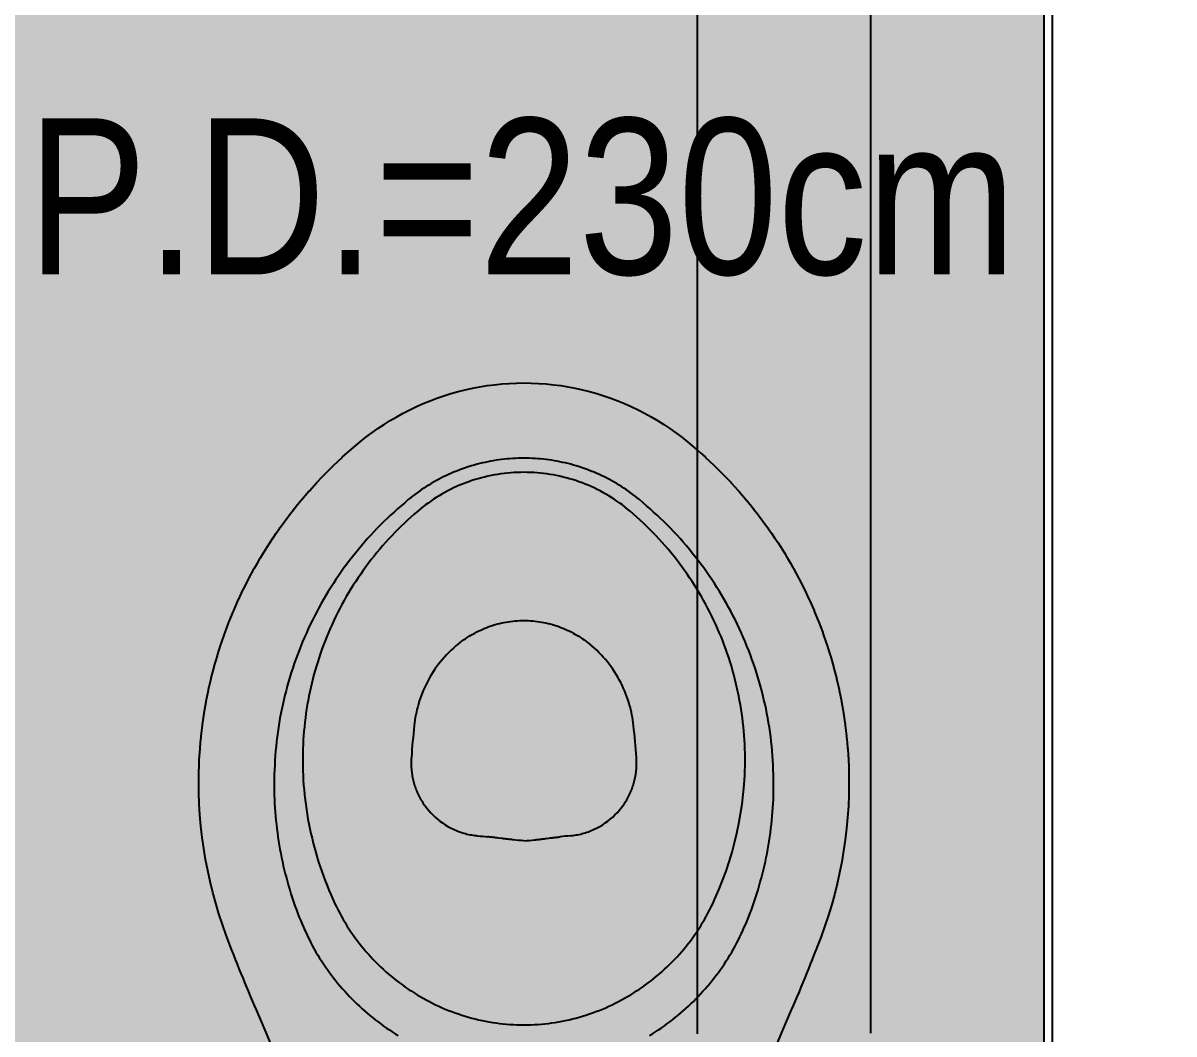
# Model space of a CAD drawing. Header units: metres. Extents: x -40 to 570, y -25 to 184.
# Drawn here: x 80.736 to 81.4, y -2.028 to -1.445 of the extents above; entities that cross this region are included whole.
import ezdxf
from ezdxf.enums import TextEntityAlignment as Align

# ---------------------------------------------------------------- set-up
doc = ezdxf.new("R2010")
doc.units = ezdxf.units.M
doc.linetypes.add('DUPLEX SUPERIOR$0$DASHEDX2', pattern=[1.5, 1, -0.5])
doc.linetypes.add('DUPLEX SUPERIOR$0$HIDDEN2', pattern=[0.1875, 0.125, -0.0625])
for name, color, linetype in [('ARQ-DIM', 2, 'Continuous'), ('ARQ-TXT', 2, 'Continuous'), ('DUPLEX SUPERIOR$0$4', 2, 'Continuous'), ('DUPLEX SUPERIOR$0$ARQ-ALV ACAB', 4, 'Continuous'), ('DUPLEX SUPERIOR$0$ARQ-ALV OSSO', 5, 'Continuous'), ('DUPLEX SUPERIOR$0$ARQ-CAX @ 1', 1, 'Continuous'), ('DUPLEX SUPERIOR$0$ARQ-HID', 7, 'Continuous'), ('DUPLEX SUPERIOR$0$ARQ-MOB', 7, 'Continuous'), ('DUPLEX SUPERIOR$0$ARQ-PRJ', 7, 'DUPLEX SUPERIOR$0$DASHEDX2')]:
    doc.layers.add(name, color=color, linetype=linetype)
doc.layers.add('DUPLEX SUPERIOR$0$ARQ-FORRO', color=9, linetype='Continuous', lineweight=5)
doc.styles.add('M50', font='ARIALN.TTF', dxfattribs={"height": 0.15})

# ---------------------------------------------------------------- blocks, each defined once
blk = doc.blocks.new('DUPLEX SUPERIOR$0$ARQ-HID-BACIA CX')
for points in [[(-0.28026, 0.14532), (-0.28804, 0.14857), (-0.29584, 0.15194, 0.011149), (-0.33812, 0.16943), (-0.34416, 0.17175), (-0.35027, 0.17392), (-0.35642, 0.17593), (-0.36262, 0.17778), (-0.36886, 0.17948), (-0.37514, 0.18101), (-0.38146, 0.18239), (-0.38782, 0.1836), (-0.3942, 0.18465), (-0.40061, 0.18554), (-0.40704, 0.18627), (-0.4135, 0.18683), (-0.41997, 0.18723), (-0.42645, 0.18746), (-0.43294, 0.18753), (-0.43806, 0.18747), (-0.43843, 0.18746), (-0.44165, 0.18736), (-0.44488, 0.18723), (-0.44526, 0.18721), (-0.4517, 0.1868), (-0.45207, 0.18677), (-0.45528, 0.1865), (-0.4585, 0.18619), (-0.45888, 0.18615), (-0.46528, 0.1854), (-0.46566, 0.18535), (-0.47204, 0.18442), (-0.47243, 0.18436), (-0.47878, 0.18326), (-0.47915, 0.18319), (-0.48548, 0.18191), (-0.48586, 0.18183), (-0.49214, 0.18039), (-0.49251, 0.1803), (-0.49875, 0.17869), (-0.49913, 0.17858), (-0.50533, 0.1768), (-0.5057, 0.17669), (-0.51184, 0.17475), (-0.51221, 0.17462), (-0.5183, 0.17251), (-0.51866, 0.17238), (-0.5247, 0.1701), (-0.52506, 0.16996), (-0.53103, 0.16752), (-0.53138, 0.16737), (-0.5373, 0.16477), (-0.53764, 0.16461), (-0.54348, 0.16185), (-0.54381, 0.16169), (-0.54671, 0.16024), (-0.54959, 0.15876), (-0.54991, 0.15859), (-0.55561, 0.15552), (-0.55592, 0.15534), (-0.55874, 0.15374), (-0.56154, 0.15211), (-0.56185, 0.15192), (-0.56462, 0.15025), (-0.56738, 0.14854), (-0.56767, 0.14835), (-0.57041, 0.1466), (-0.57312, 0.14482), (-0.57341, 0.14462), (-0.5761, 0.1428), (-0.57876, 0.14094), (-0.57904, 0.14074), (-0.58168, 0.13884), (-0.58429, 0.13691), (-0.58457, 0.1367), (-0.58716, 0.13474), (-0.58971, 0.13274), (-0.58999, 0.13252), (-0.59252, 0.13049), (-0.59502, 0.12842), (-0.5953, 0.1282), (-0.60022, 0.12397), (-0.60048, 0.12373), (-0.60529, 0.11937), (-0.60554, 0.11913), (-0.6079, 0.1169), (-0.61024, 0.11464), (-0.61049, 0.11439), (-0.61505, 0.10978), (-0.6153, 0.10953), (-0.61974, 0.1048), (-0.61998, 0.10454), (-0.62215, 0.10213), (-0.62429, 0.09969), (-0.62452, 0.09942), (-0.62662, 0.09695), (-0.6287, 0.09446), (-0.63136, 0.09112), (-0.63393, 0.08771), (-0.63639, 0.08422), (-0.63876, 0.08067), (-0.64103, 0.07705), (-0.64319, 0.07337), (-0.64524, 0.06963), (-0.64719, 0.06583), (-0.64903, 0.06198), (-0.65076, 0.05808), (-0.65238, 0.05413), (-0.65388, 0.05014), (-0.65526, 0.04611), (-0.65653, 0.04204), (-0.65769, 0.03793), (-0.65872, 0.0338), (-0.65964, 0.02963), (-0.66043, 0.02544), (-0.66111, 0.02123), (-0.66166, 0.01701), (-0.66209, 0.01277), (-0.6624, 0.00852), (-0.66258, 0.00426), (-0.66264, 0), (-0.66258, -0.00426), (-0.6624, -0.00852), (-0.66209, -0.01277), (-0.66166, -0.01701), (-0.66111, -0.02123), (-0.66043, -0.02544), (-0.65964, -0.02963), (-0.65872, -0.0338), (-0.65769, -0.03793), (-0.65653, -0.04204), (-0.65526, -0.04611), (-0.65388, -0.05014), (-0.65238, -0.05413), (-0.65076, -0.05808), (-0.64903, -0.06198), (-0.64719, -0.06583), (-0.64524, -0.06963), (-0.64319, -0.07337), (-0.64103, -0.07705), (-0.63876, -0.08067), (-0.63639, -0.08422), (-0.63393, -0.08771), (-0.63136, -0.09112), (-0.6287, -0.09446), (-0.62662, -0.09695), (-0.62452, -0.09942), (-0.62429, -0.09969), (-0.62215, -0.10213), (-0.61998, -0.10453), (-0.61974, -0.1048), (-0.6153, -0.10953), (-0.61505, -0.10978), (-0.61049, -0.11439), (-0.61024, -0.11464), (-0.6079, -0.1169), (-0.60554, -0.11913), (-0.60529, -0.11937), (-0.60048, -0.12373), (-0.60022, -0.12397), (-0.5953, -0.1282), (-0.59502, -0.12842), (-0.59252, -0.13049), (-0.58999, -0.13252), (-0.58971, -0.13274), (-0.58716, -0.13474), (-0.58457, -0.1367), (-0.58429, -0.13691), (-0.58168, -0.13884), (-0.57904, -0.14074), (-0.57876, -0.14094), (-0.5761, -0.1428), (-0.57341, -0.14462), (-0.57312, -0.14482), (-0.57041, -0.1466), (-0.56767, -0.14835), (-0.56738, -0.14854), (-0.56462, -0.15025), (-0.56185, -0.15192), (-0.56154, -0.15211), (-0.55874, -0.15374), (-0.55592, -0.15534), (-0.55561, -0.15552), (-0.54991, -0.15859), (-0.54959, -0.15876), (-0.54671, -0.16024), (-0.54381, -0.16169), (-0.54348, -0.16185), (-0.53764, -0.16461), (-0.5373, -0.16477), (-0.53138, -0.16737), (-0.53103, -0.16752), (-0.52506, -0.16996), (-0.5247, -0.1701), (-0.51866, -0.17238), (-0.5183, -0.17251), (-0.51221, -0.17462), (-0.51184, -0.17475), (-0.5057, -0.17669), (-0.50533, -0.1768), (-0.49913, -0.17858), (-0.49875, -0.17869), (-0.49251, -0.1803), (-0.49214, -0.18039), (-0.48586, -0.18183), (-0.48548, -0.18191), (-0.47915, -0.18319), (-0.47878, -0.18326), (-0.47243, -0.18436), (-0.47204, -0.18442), (-0.46566, -0.18535), (-0.46528, -0.1854), (-0.45888, -0.18615), (-0.4585, -0.18619), (-0.45528, -0.1865), (-0.45207, -0.18677), (-0.4517, -0.1868), (-0.44526, -0.18721), (-0.44488, -0.18723), (-0.44165, -0.18736), (-0.43843, -0.18746), (-0.43806, -0.18747), (-0.43155, -0.18753), (-0.42506, -0.18742), (-0.41858, -0.18716), (-0.41211, -0.18672), (-0.40566, -0.18612), (-0.39923, -0.18536), (-0.39282, -0.18444), (-0.38645, -0.18335), (-0.3801, -0.18211), (-0.37379, -0.1807), (-0.36751, -0.17913), (-0.36128, -0.1774), (-0.35509, -0.17551), (-0.34895, -0.17347), (-0.34286, -0.17126), (-0.33812, -0.16942, 0.011149), (-0.29584, -0.15194), (-0.28804, -0.14857), (-0.28026, -0.14532)], [(-0.5122, 0.03777), (-0.51097, 0.03926), (-0.50976, 0.04065), (-0.50852, 0.042), (-0.50724, 0.04331), (-0.50593, 0.04458), (-0.50459, 0.04581), (-0.50323, 0.047), (-0.50184, 0.04815), (-0.50042, 0.04926), (-0.49898, 0.05033), (-0.49753, 0.05135), (-0.49605, 0.05233), (-0.49455, 0.05328), (-0.49304, 0.05417), (-0.49152, 0.05503), (-0.48999, 0.05584), (-0.48844, 0.05661), (-0.48689, 0.05734), (-0.48534, 0.05802), (-0.48377, 0.05866), (-0.48221, 0.05926), (-0.48064, 0.05982), (-0.47908, 0.06034), (-0.47751, 0.06082), (-0.47595, 0.06126), (-0.47439, 0.06166), (-0.47283, 0.06202), (-0.47128, 0.06234), (-0.46974, 0.06262), (-0.4682, 0.06287), (-0.46667, 0.06309), (-0.46513, 0.06327, -0.008966), (-0.44664, 0.06489, -0.016113), (-0.44358, 0.06501), (-0.4426, 0.065), (-0.44175, 0.06498), (-0.44091, 0.06494), (-0.44008, 0.06488), (-0.43925, 0.06481), (-0.43843, 0.06472), (-0.43762, 0.06461), (-0.43681, 0.06449), (-0.43601, 0.06436), (-0.43521, 0.06421), (-0.43441, 0.06404), (-0.43363, 0.06386), (-0.43284, 0.06367), (-0.43207, 0.06346), (-0.43129, 0.06323), (-0.43052, 0.063), (-0.42976, 0.06274), (-0.429, 0.06247), (-0.42824, 0.06219), (-0.42749, 0.06189), (-0.42674, 0.06157), (-0.426, 0.06124), (-0.42525, 0.0609), (-0.42452, 0.06054), (-0.42378, 0.06016), (-0.42305, 0.05976), (-0.42232, 0.05935), (-0.42159, 0.05892), (-0.42087, 0.05847), (-0.42015, 0.058), (-0.41943, 0.05751), (-0.4187, 0.057), (-0.41736, 0.05598), (-0.41604, 0.0549), (-0.41475, 0.05374), (-0.4135, 0.05252), (-0.41228, 0.05123), (-0.41111, 0.04987), (-0.40999, 0.04845), (-0.40892, 0.04698), (-0.40791, 0.04545), (-0.40696, 0.04387), (-0.40608, 0.04225), (-0.40527, 0.04059), (-0.40489, 0.03975), (-0.40453, 0.0389), (-0.40419, 0.03804), (-0.40387, 0.03718), (-0.40357, 0.03631), (-0.40328, 0.03544), (-0.40302, 0.03457), (-0.40277, 0.0337), (-0.40254, 0.03282), (-0.40234, 0.03195), (-0.40215, 0.03107), (-0.40198, 0.0302), (-0.40183, 0.02933), (-0.4017, 0.02846), (-0.40159, 0.0276), (-0.40149, 0.02671, -0.000598), (-0.40092, 0.02094)], [(-0.39861, 0, 0.006359), (-0.39916, 0.00607), (-0.39919, 0.00636), (-0.39922, 0.00664), (-0.39928, 0.00718), (-0.39931, 0.00746), (-0.39934, 0.00773), (-0.39941, 0.00829), (-0.39944, 0.00857), (-0.3995, 0.00912), (-0.39954, 0.0094), (-0.3996, 0.00997), (-0.39964, 0.01025), (-0.39971, 0.01083), (-0.39982, 0.01169), (-0.39989, 0.01228), (-0.39997, 0.01288), (-0.40016, 0.01436), (-0.40028, 0.01536), (-0.40035, 0.01588), (-0.40041, 0.01639), (-0.40047, 0.01691), (-0.40053, 0.0174), (-0.40059, 0.01789), (-0.40065, 0.01839), (-0.4007, 0.01889), (-0.40076, 0.01939), (-0.40081, 0.0199), (-0.40087, 0.02042), (-0.40092, 0.02094)], [(-0.39861, 0, -0.006359), (-0.39916, -0.00607), (-0.39919, -0.00636), (-0.39922, -0.00664), (-0.39928, -0.00718), (-0.39931, -0.00746), (-0.39934, -0.00773), (-0.39941, -0.00829), (-0.39944, -0.00857), (-0.3995, -0.00912), (-0.39954, -0.0094), (-0.3996, -0.00997), (-0.39964, -0.01025), (-0.39971, -0.01083), (-0.39982, -0.01169), (-0.39989, -0.01228), (-0.39997, -0.01288), (-0.40016, -0.01436), (-0.40028, -0.01536), (-0.40035, -0.01588), (-0.40041, -0.01639), (-0.40047, -0.01691), (-0.40053, -0.0174), (-0.40059, -0.01789), (-0.40065, -0.01839), (-0.4007, -0.01889), (-0.40076, -0.01939), (-0.40081, -0.0199), (-0.40087, -0.02042), (-0.40092, -0.02094)], [(-0.40149, -0.02671, 0.000598), (-0.40092, -0.02094)], [(-0.40149, -0.02671), (-0.40159, -0.0276), (-0.4017, -0.02846), (-0.40183, -0.02933), (-0.40198, -0.0302), (-0.40215, -0.03107), (-0.40234, -0.03195), (-0.40254, -0.03282), (-0.40277, -0.0337), (-0.40302, -0.03457), (-0.40328, -0.03544), (-0.40357, -0.03631), (-0.40387, -0.03718), (-0.40419, -0.03804), (-0.40453, -0.0389), (-0.40489, -0.03975), (-0.40527, -0.04059), (-0.40608, -0.04225), (-0.40696, -0.04387), (-0.40791, -0.04545), (-0.40892, -0.04698), (-0.40999, -0.04845), (-0.41111, -0.04987), (-0.41228, -0.05123), (-0.4135, -0.05252), (-0.41475, -0.05374), (-0.41604, -0.0549), (-0.41736, -0.05598), (-0.4187, -0.057), (-0.41943, -0.05751), (-0.42015, -0.058), (-0.42087, -0.05847), (-0.42159, -0.05892), (-0.42232, -0.05935), (-0.42305, -0.05976), (-0.42378, -0.06016), (-0.42452, -0.06054), (-0.42525, -0.0609), (-0.426, -0.06124), (-0.42674, -0.06157), (-0.42749, -0.06189), (-0.42824, -0.06219), (-0.429, -0.06247), (-0.42976, -0.06274), (-0.43052, -0.063), (-0.43129, -0.06323), (-0.43207, -0.06346), (-0.43284, -0.06367), (-0.43363, -0.06386), (-0.43441, -0.06404), (-0.43521, -0.06421), (-0.43601, -0.06436), (-0.43681, -0.06449), (-0.43762, -0.06461), (-0.43843, -0.06472), (-0.43925, -0.06481), (-0.44008, -0.06488), (-0.44091, -0.06494), (-0.44175, -0.06498), (-0.4426, -0.065), (-0.44358, -0.06501, -0.016113), (-0.44664, -0.06489, -0.008966), (-0.46513, -0.06327), (-0.46667, -0.06309), (-0.4682, -0.06287), (-0.46974, -0.06262), (-0.47128, -0.06234), (-0.47283, -0.06202), (-0.47439, -0.06166), (-0.47595, -0.06126), (-0.47751, -0.06082), (-0.47908, -0.06034), (-0.48064, -0.05982), (-0.48221, -0.05926), (-0.48377, -0.05866), (-0.48534, -0.05802), (-0.48689, -0.05734), (-0.48844, -0.05661), (-0.48999, -0.05584), (-0.49152, -0.05503), (-0.49304, -0.05417), (-0.49455, -0.05328), (-0.49605, -0.05233), (-0.49753, -0.05135), (-0.49898, -0.05033), (-0.50042, -0.04926), (-0.50184, -0.04815), (-0.50323, -0.047), (-0.50459, -0.04581), (-0.50593, -0.04458), (-0.50724, -0.04331), (-0.50852, -0.042), (-0.50976, -0.04065), (-0.51097, -0.03926), (-0.5122, -0.03777)]]:
    blk.add_lwpolyline(points, format="xyb")
for points in [[(-0.28627, -0.07252), (-0.28733, -0.07423), (-0.28841, -0.07592), (-0.28952, -0.07759), (-0.29065, -0.07925), (-0.29181, -0.08089), (-0.29299, -0.08252), (-0.29419, -0.08413), (-0.29542, -0.08572), (-0.29667, -0.08729), (-0.29794, -0.08884), (-0.29923, -0.09038), (-0.30055, -0.09189), (-0.30188, -0.09339), (-0.30324, -0.09487), (-0.30462, -0.09633), (-0.30602, -0.09777), (-0.30744, -0.09918), (-0.30888, -0.10058), (-0.31035, -0.10196), (-0.31183, -0.10331), (-0.31333, -0.10464), (-0.31485, -0.10595), (-0.31639, -0.10724), (-0.31795, -0.10851), (-0.31952, -0.10975), (-0.32112, -0.11097), (-0.32273, -0.11217), (-0.32435, -0.11335), (-0.32599, -0.11451), (-0.32765, -0.11564), (-0.32933, -0.11675), (-0.33102, -0.11783), (-0.33272, -0.11889), (-0.33445, -0.11992), (-0.33619, -0.12092), (-0.33794, -0.12189), (-0.33972, -0.12283), (-0.34151, -0.12374), (-0.34331, -0.12462), (-0.34512, -0.12547), (-0.34695, -0.12631), (-0.34878, -0.12713), (-0.35062, -0.12794), (-0.35246, -0.12874), (-0.3543, -0.12953), (-0.35656, -0.13038), (-0.35882, -0.13123), (-0.36109, -0.13205), (-0.36336, -0.13284), (-0.36565, -0.13361), (-0.36795, -0.13434), (-0.37026, -0.13505), (-0.37257, -0.13573), (-0.37489, -0.13639), (-0.37722, -0.13702), (-0.37956, -0.13763), (-0.3819, -0.13821), (-0.38425, -0.13876), (-0.38661, -0.13928), (-0.38897, -0.13978), (-0.39133, -0.14025), (-0.3937, -0.14069), (-0.39608, -0.14111), (-0.39846, -0.1415), (-0.40085, -0.14186), (-0.40324, -0.1422), (-0.40563, -0.14251), (-0.40803, -0.14279), (-0.41042, -0.14304), (-0.41283, -0.14327), (-0.41523, -0.14347), (-0.41764, -0.14364), (-0.42005, -0.14378), (-0.42246, -0.1439), (-0.42487, -0.14399), (-0.42728, -0.14405), (-0.42969, -0.14408), (-0.4321, -0.14408), (-0.43451, -0.14406), (-0.43693, -0.14403), (-0.43964, -0.14389), (-0.44235, -0.14375), (-0.44506, -0.14359), (-0.44777, -0.14341), (-0.45047, -0.14321), (-0.45318, -0.14297), (-0.45588, -0.1427), (-0.45857, -0.14238), (-0.46126, -0.14202), (-0.46395, -0.14162), (-0.46663, -0.14119), (-0.4693, -0.14071), (-0.47197, -0.14021), (-0.47463, -0.13967), (-0.47728, -0.1391), (-0.47993, -0.13849), (-0.48257, -0.13786), (-0.4852, -0.13719), (-0.48782, -0.13649), (-0.49043, -0.13575), (-0.49304, -0.13498), (-0.49563, -0.13418), (-0.49821, -0.13334), (-0.50078, -0.13247), (-0.50334, -0.13157), (-0.50589, -0.13064), (-0.50843, -0.12967), (-0.51095, -0.12867), (-0.51346, -0.12763), (-0.51596, -0.12657), (-0.51844, -0.12547), (-0.52091, -0.12435), (-0.52336, -0.12319), (-0.5258, -0.122), (-0.52822, -0.12077), (-0.53063, -0.11952), (-0.53302, -0.11824), (-0.5354, -0.11692), (-0.53775, -0.11558), (-0.5401, -0.11421), (-0.54242, -0.1128), (-0.54472, -0.11137), (-0.54701, -0.10991), (-0.54928, -0.10842), (-0.55152, -0.10689), (-0.55375, -0.10534), (-0.55596, -0.10377), (-0.55814, -0.10216), (-0.56031, -0.10052), (-0.56246, -0.09886), (-0.56458, -0.09717), (-0.56668, -0.09546), (-0.56876, -0.09372), (-0.57083, -0.09195), (-0.57286, -0.09016), (-0.57488, -0.08834), (-0.57687, -0.0865), (-0.57884, -0.08463), (-0.58078, -0.08273), (-0.58268, -0.0808), (-0.58456, -0.07884), (-0.58641, -0.07685), (-0.58823, -0.07485), (-0.59003, -0.07282), (-0.59182, -0.07079), (-0.59359, -0.06875), (-0.59537, -0.0667), (-0.59636, -0.06544), (-0.59736, -0.06416), (-0.59835, -0.06288), (-0.59931, -0.06159), (-0.60025, -0.06028), (-0.60116, -0.05896), (-0.60206, -0.05762), (-0.60292, -0.05627), (-0.60377, -0.05491), (-0.6046, -0.05353), (-0.60541, -0.05214), (-0.6062, -0.05074), (-0.60696, -0.04933), (-0.60771, -0.04791), (-0.60843, -0.04647), (-0.60913, -0.04502), (-0.60981, -0.04357), (-0.61046, -0.0421), (-0.61112, -0.04055), (-0.61187, -0.03871), (-0.6127, -0.03657), (-0.61351, -0.03429), (-0.61424, -0.0321), (-0.61483, -0.03021), (-0.6153, -0.02859), (-0.61573, -0.02704), (-0.61613, -0.02548), (-0.61651, -0.02392), (-0.61686, -0.02236), (-0.61719, -0.02078), (-0.6175, -0.01921), (-0.61778, -0.01763), (-0.61804, -0.01604), (-0.61827, -0.01445), (-0.61848, -0.01286), (-0.61867, -0.01126), (-0.61883, -0.00966), (-0.61896, -0.00806), (-0.61907, -0.00646), (-0.61914, -0.00485), (-0.6192, -0.00323), (-0.61924, -0.00161), (-0.61927, 0), (-0.61924, 0.00161), (-0.6192, 0.00323), (-0.61914, 0.00485), (-0.61907, 0.00646), (-0.61896, 0.00806), (-0.61883, 0.00966), (-0.61867, 0.01126), (-0.61848, 0.01286), (-0.61827, 0.01445), (-0.61804, 0.01604), (-0.61778, 0.01763), (-0.6175, 0.01921), (-0.61719, 0.02078), (-0.61686, 0.02236), (-0.61651, 0.02392), (-0.61613, 0.02548), (-0.61573, 0.02704), (-0.6153, 0.02859), (-0.61483, 0.03021), (-0.61424, 0.0321), (-0.61351, 0.03429), (-0.6127, 0.03657), (-0.61187, 0.03871), (-0.61112, 0.04055), (-0.61046, 0.0421), (-0.60981, 0.04357), (-0.60913, 0.04502), (-0.60843, 0.04647), (-0.60771, 0.04791), (-0.60696, 0.04933), (-0.6062, 0.05074), (-0.60541, 0.05214), (-0.6046, 0.05353), (-0.60377, 0.05491), (-0.60292, 0.05627), (-0.60206, 0.05762), (-0.60116, 0.05896), (-0.60025, 0.06028), (-0.59931, 0.06159), (-0.59835, 0.06288), (-0.59736, 0.06416), (-0.59636, 0.06544), (-0.59537, 0.0667), (-0.59359, 0.06875), (-0.59182, 0.07079), (-0.59003, 0.07282), (-0.58823, 0.07485), (-0.58641, 0.07685), (-0.58456, 0.07884), (-0.58268, 0.0808), (-0.58078, 0.08273), (-0.57884, 0.08463), (-0.57687, 0.0865), (-0.57488, 0.08834), (-0.57286, 0.09016), (-0.57083, 0.09195), (-0.56876, 0.09372), (-0.56668, 0.09546), (-0.56458, 0.09717), (-0.56246, 0.09886), (-0.56031, 0.10052), (-0.55814, 0.10216), (-0.55596, 0.10377), (-0.55375, 0.10534), (-0.55152, 0.10689), (-0.54928, 0.10842), (-0.54701, 0.10991), (-0.54472, 0.11137), (-0.54242, 0.1128), (-0.5401, 0.11421), (-0.53775, 0.11558), (-0.5354, 0.11692), (-0.53302, 0.11824), (-0.53063, 0.11952), (-0.52822, 0.12077), (-0.5258, 0.122), (-0.52336, 0.12319), (-0.52091, 0.12435), (-0.51844, 0.12547), (-0.51596, 0.12657), (-0.51346, 0.12763), (-0.51095, 0.12867), (-0.50843, 0.12967), (-0.50589, 0.13064), (-0.50334, 0.13157), (-0.50078, 0.13247), (-0.49821, 0.13334), (-0.49563, 0.13418), (-0.49304, 0.13498), (-0.49043, 0.13575), (-0.48782, 0.13649), (-0.4852, 0.13719), (-0.48257, 0.13786), (-0.47993, 0.13849), (-0.47728, 0.1391), (-0.47463, 0.13967), (-0.47197, 0.14021), (-0.4693, 0.14071), (-0.46663, 0.14119), (-0.46395, 0.14162), (-0.46126, 0.14202), (-0.45857, 0.14238), (-0.45588, 0.1427), (-0.45318, 0.14297), (-0.45047, 0.14321), (-0.44777, 0.14341), (-0.44506, 0.14359), (-0.44235, 0.14375), (-0.43964, 0.14389), (-0.43693, 0.14403), (-0.43451, 0.14406), (-0.4321, 0.14408), (-0.42969, 0.14408), (-0.42728, 0.14405), (-0.42487, 0.14399), (-0.42246, 0.1439), (-0.42005, 0.14378), (-0.41764, 0.14364), (-0.41523, 0.14347), (-0.41283, 0.14327), (-0.41042, 0.14304), (-0.40803, 0.14279), (-0.40563, 0.14251), (-0.40324, 0.1422), (-0.40085, 0.14186), (-0.39846, 0.1415), (-0.39608, 0.14111), (-0.3937, 0.14069), (-0.39133, 0.14025), (-0.38897, 0.13978), (-0.38661, 0.13928), (-0.38425, 0.13876), (-0.3819, 0.13821), (-0.37956, 0.13763), (-0.37722, 0.13702), (-0.37489, 0.13639), (-0.37257, 0.13573), (-0.37026, 0.13505), (-0.36795, 0.13434), (-0.36565, 0.13361), (-0.36336, 0.13284), (-0.36109, 0.13205), (-0.35882, 0.13123), (-0.35656, 0.13038), (-0.3543, 0.12953), (-0.35246, 0.12874), (-0.35062, 0.12794), (-0.34878, 0.12713), (-0.34695, 0.12631), (-0.34512, 0.12547), (-0.34331, 0.12462), (-0.34151, 0.12374), (-0.33972, 0.12283), (-0.33794, 0.12189), (-0.33619, 0.12092), (-0.33445, 0.11992), (-0.33272, 0.11889), (-0.33102, 0.11783), (-0.32933, 0.11675), (-0.32765, 0.11564), (-0.32599, 0.11451), (-0.32435, 0.11335), (-0.32273, 0.11217), (-0.32112, 0.11097), (-0.31952, 0.10975), (-0.31795, 0.10851), (-0.31639, 0.10724), (-0.31485, 0.10595), (-0.31333, 0.10464), (-0.31183, 0.10331), (-0.31035, 0.10196), (-0.30888, 0.10058), (-0.30744, 0.09918), (-0.30602, 0.09777), (-0.30462, 0.09633), (-0.30324, 0.09487), (-0.30188, 0.09339), (-0.30055, 0.09189), (-0.29923, 0.09038), (-0.29794, 0.08884), (-0.29667, 0.08729), (-0.29542, 0.08572), (-0.29419, 0.08413), (-0.29299, 0.08252), (-0.29181, 0.08089), (-0.29065, 0.07925), (-0.28952, 0.07759), (-0.28841, 0.07592), (-0.28733, 0.07423), (-0.28627, 0.07252)], [(-0.5122, 0.03778), (-0.51298, 0.03678), (-0.51373, 0.03579), (-0.51446, 0.03478), (-0.51517, 0.03375), (-0.51587, 0.0327), (-0.51654, 0.03164), (-0.5172, 0.03055), (-0.51784, 0.02946), (-0.51845, 0.02834), (-0.51905, 0.02721), (-0.51962, 0.02606), (-0.52017, 0.02491), (-0.52069, 0.02373), (-0.52119, 0.02255), (-0.52167, 0.02135), (-0.52211, 0.02015), (-0.52254, 0.01893), (-0.52293, 0.01771), (-0.5233, 0.01647), (-0.52365, 0.01523), (-0.52396, 0.01399), (-0.52425, 0.01274), (-0.52452, 0.01148), (-0.52475, 0.01022), (-0.52496, 0.00895), (-0.52514, 0.00769), (-0.52529, 0.00642), (-0.52541, 0.00515), (-0.52551, 0.00387), (-0.52558, 0.0026), (-0.52562, 0.00132), (-0.52564, 0), (-0.52562, -0.00132), (-0.52558, -0.0026), (-0.52551, -0.00387), (-0.52541, -0.00515), (-0.52529, -0.00642), (-0.52514, -0.00769), (-0.52496, -0.00895), (-0.52475, -0.01022), (-0.52452, -0.01148), (-0.52425, -0.01274), (-0.52396, -0.01399), (-0.52365, -0.01523), (-0.5233, -0.01647), (-0.52293, -0.01771), (-0.52254, -0.01893), (-0.52211, -0.02015), (-0.52167, -0.02135), (-0.52119, -0.02255), (-0.52069, -0.02373), (-0.52017, -0.02491), (-0.51962, -0.02606), (-0.51905, -0.02721), (-0.51845, -0.02834), (-0.51784, -0.02946), (-0.5172, -0.03055), (-0.51654, -0.03164), (-0.51587, -0.0327), (-0.51517, -0.03375), (-0.51446, -0.03478), (-0.51373, -0.03579), (-0.51298, -0.03678), (-0.5122, -0.03778)]]:
    blk.add_lwpolyline(points)
blk.add_lwpolyline([(-0.58873, 0.06124), (-0.58704, 0.0632), (-0.58533, 0.06514), (-0.58359, 0.06705), (-0.58182, 0.06894), (-0.58003, 0.07081), (-0.57821, 0.07265), (-0.57637, 0.07446), (-0.5745, 0.07625), (-0.57261, 0.07801), (-0.5707, 0.07975), (-0.56876, 0.08146), (-0.5668, 0.08314), (-0.56482, 0.0848), (-0.56282, 0.08642), (-0.56079, 0.08802), (-0.55875, 0.0896), (-0.55668, 0.09114), (-0.55459, 0.09265), (-0.55248, 0.09414), (-0.55035, 0.09559), (-0.5482, 0.09702), (-0.54604, 0.09841), (-0.54385, 0.09978), (-0.54165, 0.10112), (-0.53943, 0.10242), (-0.53719, 0.10369), (-0.53493, 0.10493), (-0.53266, 0.10615), (-0.53038, 0.10732), (-0.52808, 0.10847), (-0.52576, 0.10959), (-0.52343, 0.11067), (-0.52108, 0.11172), (-0.51872, 0.11274), (-0.51635, 0.11372), (-0.51397, 0.11467), (-0.51157, 0.11559), (-0.50917, 0.11648), (-0.50675, 0.11733), (-0.50432, 0.11815), (-0.50188, 0.11893), (-0.49943, 0.11968), (-0.49697, 0.1204), (-0.49451, 0.12109), (-0.49203, 0.12174), (-0.48955, 0.12235), (-0.48706, 0.12293), (-0.48456, 0.12348), (-0.48206, 0.12399), (-0.47955, 0.12447), (-0.47704, 0.12492), (-0.47452, 0.12533), (-0.472, 0.12571), (-0.46947, 0.12605), (-0.46694, 0.12636), (-0.46441, 0.12663), (-0.46187, 0.12687), (-0.45934, 0.12707), (-0.4568, 0.12725), (-0.45426, 0.12738), (-0.45172, 0.12749), (-0.44918, 0.12756), (-0.44664, 0.12759), (-0.44411, 0.12759), (-0.44157, 0.12756), (-0.43904, 0.12749), (-0.4365, 0.12739), (-0.43356, 0.12724), (-0.43075, 0.12704), (-0.42795, 0.12681), (-0.42515, 0.12654), (-0.42234, 0.12622), (-0.41954, 0.12586), (-0.41675, 0.12546), (-0.41396, 0.12502), (-0.41117, 0.12454), (-0.40838, 0.12402), (-0.40561, 0.12346), (-0.40283, 0.12285), (-0.40007, 0.12221), (-0.39731, 0.12152), (-0.39456, 0.1208), (-0.39182, 0.12003), (-0.38908, 0.11922), (-0.38636, 0.11838), (-0.38364, 0.11749), (-0.38094, 0.11656), (-0.37824, 0.1156), (-0.37556, 0.11459), (-0.37289, 0.11354), (-0.37023, 0.11246), (-0.36759, 0.11133), (-0.36496, 0.11017), (-0.36234, 0.10897), (-0.36048, 0.10807), (-0.35863, 0.10713), (-0.3568, 0.10617), (-0.35499, 0.10518), (-0.35319, 0.10416), (-0.35142, 0.10311), (-0.34966, 0.10203), (-0.34792, 0.10092), (-0.34621, 0.09978), (-0.34451, 0.09862), (-0.34284, 0.09743), (-0.34118, 0.09621), (-0.33955, 0.09496), (-0.33794, 0.09369), (-0.33635, 0.09239), (-0.33479, 0.09107), (-0.33324, 0.08972), (-0.33173, 0.08834), (-0.33023, 0.08694), (-0.32876, 0.08552), (-0.32732, 0.08408), (-0.32589, 0.08261), (-0.3245, 0.08112), (-0.32313, 0.0796), (-0.32179, 0.07807), (-0.32047, 0.07651), (-0.31918, 0.07493), (-0.31792, 0.07333), (-0.31668, 0.07172), (-0.31547, 0.07008), (-0.31429, 0.06842), (-0.31314, 0.06674), (-0.31201, 0.06505), (-0.31092, 0.06334), (-0.30985, 0.06161), (-0.30881, 0.05986), (-0.3078, 0.0581), (-0.30683, 0.05632), (-0.30588, 0.05453), (-0.30496, 0.05272), (-0.30407, 0.05089), (-0.30322, 0.04906), (-0.30239, 0.0472), (-0.3016, 0.04534), (-0.30083, 0.04346), (-0.3001, 0.04157), (-0.2994, 0.03967), (-0.29874, 0.03776), (-0.2981, 0.03583), (-0.2975, 0.0339), (-0.29693, 0.03196), (-0.2964, 0.03001), (-0.29589, 0.02805), (-0.29542, 0.02608), (-0.29499, 0.0241), (-0.29459, 0.02212), (-0.29422, 0.02013), (-0.29389, 0.01813), (-0.29359, 0.01613), (-0.29332, 0.01413), (-0.29309, 0.01212), (-0.2929, 0.0101), (-0.29274, 0.00808), (-0.29261, 0.00607), (-0.29252, 0.00404), (-0.29247, 0.00202), (-0.29245, 0), (-0.29247, -0.00202), (-0.29252, -0.00404), (-0.29261, -0.00607), (-0.29274, -0.00808), (-0.2929, -0.0101), (-0.29309, -0.01212), (-0.29332, -0.01413), (-0.29359, -0.01613), (-0.29389, -0.01813), (-0.29422, -0.02013), (-0.29459, -0.02212), (-0.29499, -0.0241), (-0.29542, -0.02608), (-0.29589, -0.02805), (-0.2964, -0.03001), (-0.29693, -0.03196), (-0.2975, -0.0339), (-0.2981, -0.03583), (-0.29874, -0.03776), (-0.2994, -0.03967), (-0.3001, -0.04157), (-0.30083, -0.04346), (-0.3016, -0.04534), (-0.30239, -0.0472), (-0.30322, -0.04906), (-0.30407, -0.05089), (-0.30496, -0.05272), (-0.30588, -0.05453), (-0.30683, -0.05632), (-0.3078, -0.0581), (-0.30881, -0.05986), (-0.30985, -0.06161), (-0.31092, -0.06334), (-0.31201, -0.06505), (-0.31314, -0.06674), (-0.31429, -0.06842), (-0.31547, -0.07008), (-0.31668, -0.07172), (-0.31792, -0.07333), (-0.31918, -0.07493), (-0.32047, -0.07651), (-0.32179, -0.07807), (-0.32313, -0.0796), (-0.3245, -0.08112), (-0.32589, -0.08261), (-0.32732, -0.08408), (-0.32876, -0.08552), (-0.33023, -0.08694), (-0.33173, -0.08834), (-0.33324, -0.08972), (-0.33479, -0.09107), (-0.33635, -0.09239), (-0.33794, -0.09369), (-0.33955, -0.09496), (-0.34118, -0.09621), (-0.34284, -0.09743), (-0.34451, -0.09862), (-0.34621, -0.09978), (-0.34792, -0.10092), (-0.34966, -0.10203), (-0.35142, -0.10311), (-0.35319, -0.10416), (-0.35499, -0.10518), (-0.3568, -0.10617), (-0.35863, -0.10713), (-0.36048, -0.10807), (-0.36234, -0.10897), (-0.36513, -0.11024), (-0.3704, -0.11253), (-0.37573, -0.11465), (-0.3811, -0.11662), (-0.38652, -0.11843), (-0.39198, -0.12008), (-0.39747, -0.12156), (-0.40299, -0.12289), (-0.40854, -0.12405), (-0.4141, -0.12505), (-0.41969, -0.12588), (-0.42529, -0.12655), (-0.43089, -0.12705), (-0.4365, -0.12739), (-0.43904, -0.12749), (-0.44157, -0.12756), (-0.44411, -0.12759), (-0.44664, -0.12759), (-0.44918, -0.12756), (-0.45172, -0.12749), (-0.45426, -0.12738), (-0.4568, -0.12725), (-0.45934, -0.12707), (-0.46187, -0.12687), (-0.46441, -0.12663), (-0.46694, -0.12636), (-0.46947, -0.12605), (-0.472, -0.12571), (-0.47452, -0.12533), (-0.47704, -0.12492), (-0.47955, -0.12447), (-0.48206, -0.12399), (-0.48456, -0.12348), (-0.48706, -0.12293), (-0.48955, -0.12235), (-0.49203, -0.12174), (-0.49451, -0.12109), (-0.49697, -0.1204), (-0.49943, -0.11968), (-0.50188, -0.11893), (-0.50432, -0.11815), (-0.50675, -0.11733), (-0.50917, -0.11648), (-0.51157, -0.11559), (-0.51397, -0.11467), (-0.51635, -0.11372), (-0.51872, -0.11274), (-0.52108, -0.11172), (-0.52343, -0.11067), (-0.52576, -0.10959), (-0.52808, -0.10847), (-0.53038, -0.10732), (-0.53266, -0.10615), (-0.53493, -0.10493), (-0.53719, -0.10369), (-0.53943, -0.10242), (-0.54165, -0.10112), (-0.54385, -0.09978), (-0.54604, -0.09841), (-0.5482, -0.09702), (-0.55035, -0.09559), (-0.55248, -0.09414), (-0.55459, -0.09265), (-0.55668, -0.09114), (-0.55875, -0.0896), (-0.56079, -0.08802), (-0.56282, -0.08642), (-0.56482, -0.0848), (-0.5668, -0.08314), (-0.56876, -0.08146), (-0.5707, -0.07975), (-0.57261, -0.07801), (-0.5745, -0.07625), (-0.57637, -0.07446), (-0.57821, -0.07265), (-0.58003, -0.07081), (-0.58182, -0.06894), (-0.58359, -0.06705), (-0.58533, -0.06514), (-0.58704, -0.0632), (-0.58873, -0.06124), (-0.58995, -0.05979), (-0.59113, -0.0583), (-0.59229, -0.0568), (-0.59341, -0.05526), (-0.5945, -0.05371), (-0.59557, -0.05213), (-0.5966, -0.05054), (-0.59759, -0.04892), (-0.59856, -0.04728), (-0.59949, -0.04562), (-0.60038, -0.04395), (-0.60125, -0.04225), (-0.60208, -0.04054), (-0.60287, -0.03881), (-0.60363, -0.03707), (-0.60435, -0.03531), (-0.60504, -0.03353), (-0.60569, -0.03175), (-0.60631, -0.02994), (-0.60689, -0.02813), (-0.60743, -0.02631), (-0.60794, -0.02447), (-0.60841, -0.02263), (-0.60884, -0.02077), (-0.60923, -0.01891), (-0.60959, -0.01704), (-0.60991, -0.01517), (-0.61019, -0.01328), (-0.61044, -0.0114), (-0.61065, -0.0095), (-0.61082, -0.00761), (-0.61095, -0.00571), (-0.61104, -0.00381), (-0.6111, -0.0019), (-0.61112, 0), (-0.6111, 0.0019), (-0.61104, 0.00381), (-0.61095, 0.00571), (-0.61082, 0.00761), (-0.61065, 0.0095), (-0.61044, 0.0114), (-0.61019, 0.01328), (-0.60991, 0.01517), (-0.60959, 0.01704), (-0.60923, 0.01891), (-0.60884, 0.02078), (-0.60841, 0.02263), (-0.60794, 0.02447), (-0.60743, 0.02631), (-0.60689, 0.02813), (-0.60631, 0.02994), (-0.60569, 0.03175), (-0.60504, 0.03353), (-0.60435, 0.03531), (-0.60363, 0.03707), (-0.60287, 0.03881), (-0.60208, 0.04054), (-0.60125, 0.04225), (-0.60038, 0.04395), (-0.59949, 0.04562), (-0.59856, 0.04728), (-0.59759, 0.04892), (-0.5966, 0.05054), (-0.59557, 0.05213), (-0.5945, 0.05371), (-0.59341, 0.05526), (-0.59229, 0.0568), (-0.59113, 0.0583), (-0.58995, 0.05979)], close=True)
at = {"ltscale": 0.0005513}
blk.add_lwpolyline([(-0.39861, 0), (-0.3985, 0)], dxfattribs=at)
blk = doc.blocks.new('*U1076')
at = {"layer": 'DUPLEX SUPERIOR$0$ARQ-PRJ'}
blk.add_arc((0.01788, 0.01788), 0.60238, 358.29865, 91.70135, dxfattribs=at)
blk = doc.blocks.new('DUPLEX SUPERIOR$0$A$C75f21657')
at = {"layer": 'DUPLEX SUPERIOR$0$ARQ-PRJ', "linetype": 'DUPLEX SUPERIOR$0$HIDDEN2', "ltscale": 50}
for p, q in [((-0.19994, 0.28721, 0.00001), (-0.19994, 2.69994)), ((-0.09994, 0.28765, 0.00001), (-0.09994, 2.69994))]:
    blk.add_line(p, q, dxfattribs=at)
blk = doc.blocks.new('DUPLEX SUPERIOR$0$planta duplex superior tipo 2')
at = {"layer": 'DUPLEX SUPERIOR$0$ARQ-FORRO'}
h = blk.add_hatch(color=256, dxfattribs=at)
h.dxf.hatch_style = 1
h.paths.add_polyline_path([(-4.52997, -4.05479), (-3.25998, -4.05499), (-3.25998, -5.27494), (-4.52997, -5.27474)])
at = {"layer": 'DUPLEX SUPERIOR$0$ARQ-ALV ACAB'}
blk.add_lwpolyline([(-3.08998, -3.94999), (-3.08998, -3.87989), (-3.25998, -3.87989), (-3.25998, -3.95499), (-3.80997, -3.9548), (-3.80997, -4.05479), (-3.25998, -4.05499), (-3.25998, -5.27494), (-4.52997, -5.27474), (-4.52997, -4.05479), (-4.47997, -4.05479), (-4.47997, -3.95479), (-4.53497, -3.95479), (-4.66505, -3.95505)], dxfattribs=at)
at = {"layer": 'DUPLEX SUPERIOR$0$ARQ-ALV OSSO'}
blk.add_line((-3.25498, -5.27993, 0), (-3.25498, -4.94999), dxfattribs=at)
blk.add_lwpolyline([(-3.25498, -4.94999), (-3.25498, -4.04999), (-3.80497, -4.04979), (-3.80497, -3.9598), (-3.25498, -3.96), (-3.25498, -3.9099), (-3.11498, -3.9099), (-3.11498, -3.95)], dxfattribs=at)
at = {"layer": 'DUPLEX SUPERIOR$0$ARQ-FORRO'}
blk.add_lwpolyline([(-4.52997, -4.05479), (-3.25998, -4.05499), (-3.25998, -5.27494), (-4.52997, -5.27474)], close=True, dxfattribs=at)
blk.add_blockref('DUPLEX SUPERIOR$0$A$C75f21657', (-3.25998, -5.27494))
at = {"layer": 'DUPLEX SUPERIOR$0$ARQ-CAX @ 1', "xscale": -1, "rotation": 180}
blk.add_blockref('*U1076', (-4.45497, -4.05479), dxfattribs=at)
at = {"layer": 'DUPLEX SUPERIOR$0$ARQ-HID', "lineweight": -2, "extrusion": (0, 0, -1), "zscale": -1, "rotation": 269.9999377319892}
blk.add_blockref('DUPLEX SUPERIOR$0$ARQ-HID-BACIA CX', (3.55998, -5.27495), dxfattribs=at)
blk = doc.blocks.new('DUPLEX SUPERIOR$0$MOB_Jacuzzi-SPA J180 Quality')
h = blk.add_hatch()
h.set_pattern_fill('DOTS', color=251, scale=30, style=0)
h.set_pattern_definition([(4e-14, (-2e-12, 0), (0.9375, 1.875), [0, -1.875])])
h.paths.add_polyline_path([(333.006, -53.49), (278.506, -53.49), (278.506, -107.99, 0.414214)])
h.paths.add_polyline_path([(278.506, -53.49), (242.692, -53.49, -0.018763), (241.845, -80.257, 0.306451), (254.775, -102.552, 0.113107), (278.506, -107.99)])
h.paths.add_polyline_path([(333.006, -53.49, 0.414214), (278.506, 1.01), (278.506, -53.49)])
h.paths.add_polyline_path([(278.506, 1.01, 0.153802), (247.266, -8.833, 0.542604), (247.493, -15.536, -0.759815), (244.506, -26.275), (244.19, -26.275, 0.435355), (241.704, -28.961, -0.017198), (242.692, -53.49), (278.506, -53.49)])
h.paths.add_polyline_path([(766.006, -48.296), (1414.815, -48.296), (1414.815, 326.704), (766.006, 326.704)], flags=9)
blk = doc.blocks.new('DUPLEX SUPERIOR$0$layout dup sup tipo 2')
at = {"layer": 'DUPLEX SUPERIOR$0$ARQ-MOB', "color": 251, "xscale": -0.01, "yscale": 0.01, "zscale": 0.01}
blk.add_blockref('DUPLEX SUPERIOR$0$MOB_Jacuzzi-SPA J180 Quality', (-13.66236, -4.72652), dxfattribs=at)
blk = doc.blocks.new('DUPLEX SUPERIOR$0$EST-LO-012-BAR-R00')
at = {"layer": 'DUPLEX SUPERIOR$0$4'}
h = blk.add_hatch(color=8, dxfattribs=at)
h.dxf.hatch_style = 1
h.paths.add_polyline_path([(-1094.500883, 35.997145), (-1113.500883, 35.997145), (-1113.500883, -14.002855), (-1094.500883, -14.002855)])
h.paths.add_polyline_path([(-786.000061, 35.997145), (-805.000061, 35.997145), (-805.000061, -14.002855), (-786.000061, -14.002855)])
h.paths.add_polyline_path([(-980.00031, -99.999277), (-993.00031, -99.999277), (-993.00031, -232), (-1239.500379, -232), (-1239.500379, -245), (-980.00031, -245)])
h.paths.add_polyline_path([(-980.00031, -396.003386), (-1239.500379, -396.003386), (-1239.500379, -409.003386), (-993.00031, -409.003386), (-993.00031, -541.004109), (-980.00031, -541.004109)])
h.paths.add_polyline_path([(-1534.999687, -396.002061), (-1547.999687, -396.002061), (-1547.999687, -566.99002), (-1534.999687, -566.99002), (-1534.999687, -458.002855), (-1532.999904, -458.002855), (-1532.999904, -445.003037), (-1534.999687, -445.003037)])
h.paths.add_polyline_path([(-2548.999343, 77.001566), (-2561.999343, 77.001566), (-2561.999343, -195.998214), (-2399.510997, -195.998214), (-2399.510997, -182.998214), (-2548.999343, -182.998214)], flags=17)
h.paths.add_polyline_path([(-2548.999822, -458.004942), (-2399.510997, -458.004942), (-2399.510997, -445.004942), (-2561.999822, -445.004942), (-2561.999822, -718.004952), (-2548.999822, -718.004952)], flags=17)
h.paths.add_polyline_path([(280.995777, -409.003386), (459.996043, -409.003386), (459.996043, -396.003386), (280.995777, -396.003386)])
h.paths.add_polyline_path([(1014.995404, -718.004952), (1027.995404, -718.004952), (1027.995404, -566.99002), (1014.995404, -566.99002)])
h.paths.add_polyline_path([(865.506331, -458.001482), (1012.995404, -458.001482), (1012.995404, -444.99002), (865.506331, -444.99002)])
h.paths.add_polyline_path([(865.506331, -196.001904), (1012.995156, -196.001904), (1012.995156, -183.00198), (865.506331, -183.00198)])
h.paths.add_polyline_path([(1014.995156, -74.001904), (1027.995156, -74.001904), (1027.995156, 77.000887), (1014.995156, 77.000887)])
h.paths.add_polyline_path([(280.995777, -245), (459.996043, -245), (459.996043, -232.000209), (280.995777, -232.000209)])
h.paths.add_polyline_path([(-57.501936, -245), (0, -245), (0, -225.996934), (-57.501936, -225.996934)])
h.paths.add_polyline_path([(-980.00031, -245), (-801.000061, -245), (-801.000061, -232), (-980.00031, -232)])
h.paths.add_polyline_path([(-980.00031, -409.003177), (-801.000061, -409.003177), (-801.000061, -395.999165), (-980.00031, -395.999165)])
h.paths.add_polyline_path([(-1547.999687, -74.000884), (-1534.999687, -74.000884), (-1534.999687, 77.000932), (-1547.999687, 77.000932)])
h.paths.add_polyline_path([(-1532.999687, -196.000349), (-1385.510847, -196.000349), (-1385.510847, -183.000531), (-1532.999687, -183.000531)])
h.paths.add_polyline_path([(-1547.999904, -718.004976), (-1534.999687, -718.004976), (-1534.999687, -566.99002), (-1547.999904, -566.99002)])
h.paths.add_polyline_path([(-1532.999904, -458.002855), (-1385.510832, -458.002855), (-1385.510832, -445.003037), (-1532.999904, -445.003037)])
h.paths.add_polyline_path([(-1548.000663, -396.002061), (-2253.500545, -396.002061), (-2253.500545, -409.001685), (-2008.001965, -409.001685), (-2008.001965, -540.996579), (-1995.001777, -540.996579), (-1995.001777, -409.00183), (-1548.000663, -409.00183)])
h.paths.add_polyline_path([(1245.999783, -327.001694), (1689.007686, -327.001694), (1689.007686, -314.001694), (1245.999783, -314.001694)])
h.paths.add_polyline_path([(-249.004459, -245.001553), (-236.004459, -245.001553), (-236.004459, -0.001553), (-249.004459, -0.001553)])
h.paths.add_polyline_path([(-1548.000446, -245.001325), (-1548.000446, -232.001024), (-1995.001965, -232.001024), (-1995.001965, -100.000624), (-2008.001965, -100.000624), (-2008.001965, -232.001325), (-2253.500545, -232.001325), (-2253.500545, -245.001325)])
h.paths.add_polyline_path([(-3223.007243, -327.001694), (-2779.99934, -327.001694), (-2779.99934, -314.001694), (-3223.007243, -314.001694)])
h.paths.add_polyline_path([(1015.01125, -327.001694), (1155.51125, -327.001694), (1155.51125, -314.001694), (1015.01125, -314.001694)])
h.paths.add_polyline_path([(-2689.510807, -327.001694), (-2549.010807, -327.001694), (-2549.010807, -314.001694), (-2689.510807, -314.001694)])
h.paths.add_polyline_path([(-3223.007243, -72.001699), (-3208.007243, -72.001699), (-3208.007243, -42.001699), (-3223.007243, -42.001699)])
h.paths.add_polyline_path([(-2962.007243, -72.001699), (-2947.007243, -72.001699), (-2947.007243, -42.001699), (-2962.007243, -42.001699)])
h.paths.add_polyline_path([(1413.007686, -72.001699), (1428.007686, -72.001699), (1428.007686, -42.001699), (1413.007686, -42.001699)])
h.paths.add_polyline_path([(1674.007686, -72.001699), (1689.007686, -72.001699), (1689.007686, -42.001699), (1674.007686, -42.001699)])
h.paths.add_polyline_path([(-3223.007243, -599.001687), (-3208.007243, -599.001687), (-3208.007243, -569.001687), (-3223.007243, -569.001687)])
h.paths.add_polyline_path([(-2962.007243, -599.001687), (-2947.007243, -599.001687), (-2947.007243, -569.001687), (-2962.007243, -569.001687)])
h.paths.add_polyline_path([(1413.007686, -599.001687), (1428.007686, -599.001687), (1428.007686, -569.001687), (1413.007686, -569.001687)])
h.paths.add_polyline_path([(1674.007686, -599.001687), (1689.007686, -599.001687), (1689.007686, -569.001687), (1674.007686, -569.001687)])
edge = h.paths.add_edge_path()
edge.add_line((-2399.510997, -445.004942), (-2561.999822, -445.004942))
edge.add_line((-2561.999822, -445.004942), (-2561.999822, -718.004952))
edge.add_line((-2561.999822, -718.004952), (-2548.999822, -718.004952))
edge.add_line((-2548.999822, -718.004952), (-2548.999822, -458.004942))
edge.add_line((-2548.999822, -458.004942), (-2399.510997, -458.004942))
edge.add_line((-2399.510997, -458.004942), (-2399.510997, -445.005172))
edge.add_line((-2561.999343, 77.001566), (-2561.999343, -195.998214))
edge.add_line((-2561.999343, -195.998214), (-2399.510997, -195.998214))
edge.add_line((-2399.510997, -195.998214), (-2399.510997, -182.998214))
edge.add_line((-2399.510997, -182.998214), (-2548.999343, -182.998214))
edge.add_line((-2548.999343, -182.998214), (-2548.999343, 77.001566))
edge.add_line((-2548.999343, 77.001566), (-2561.999822, 77.001566))
h.paths.add_polyline_path([(-1109.165788, -62.830897), (-1109.165788, -3.910365), (-1132.141572, -3.910365), (-1132.141572, -62.830897)], flags=9)
blk = doc.blocks.new('DUPLEX SUPERIOR')
at = {"linetype": 'Continuous', "xscale": 0.01, "yscale": 0.01, "zscale": 0.01}
blk.add_blockref('DUPLEX SUPERIOR$0$EST-LO-012-BAR-R00', (0, 0), dxfattribs=at)
at = {"layer": 'DUPLEX SUPERIOR$0$ARQ-MOB'}
blk.add_blockref('DUPLEX SUPERIOR$0$layout dup sup tipo 2', (-0.00004, 0.00003, 0), dxfattribs=at)
at = {"layer": 'DUPLEX SUPERIOR$0$ARQ-PRJ'}
blk.add_blockref('DUPLEX SUPERIOR$0$planta duplex superior tipo 2', (-15.41498, 2.95992, 0), dxfattribs=at)

msp = doc.modelspace()

# ---------------------------------------------------------------- block references
at = {"layer": 'ARQ-DIM'}
msp.add_blockref('DUPLEX SUPERIOR', (100, 0), dxfattribs=at)

# ---------------------------------------------------------------- texts
at = {"layer": 'ARQ-TXT', "style": 'M50'}
msp.add_text('P.D.=230cm', height=0.09, dxfattribs=at).set_placement((81.02381, -1.54473, -0.04523), align=Align.MIDDLE)

doc.saveas('drawing.dxf')
